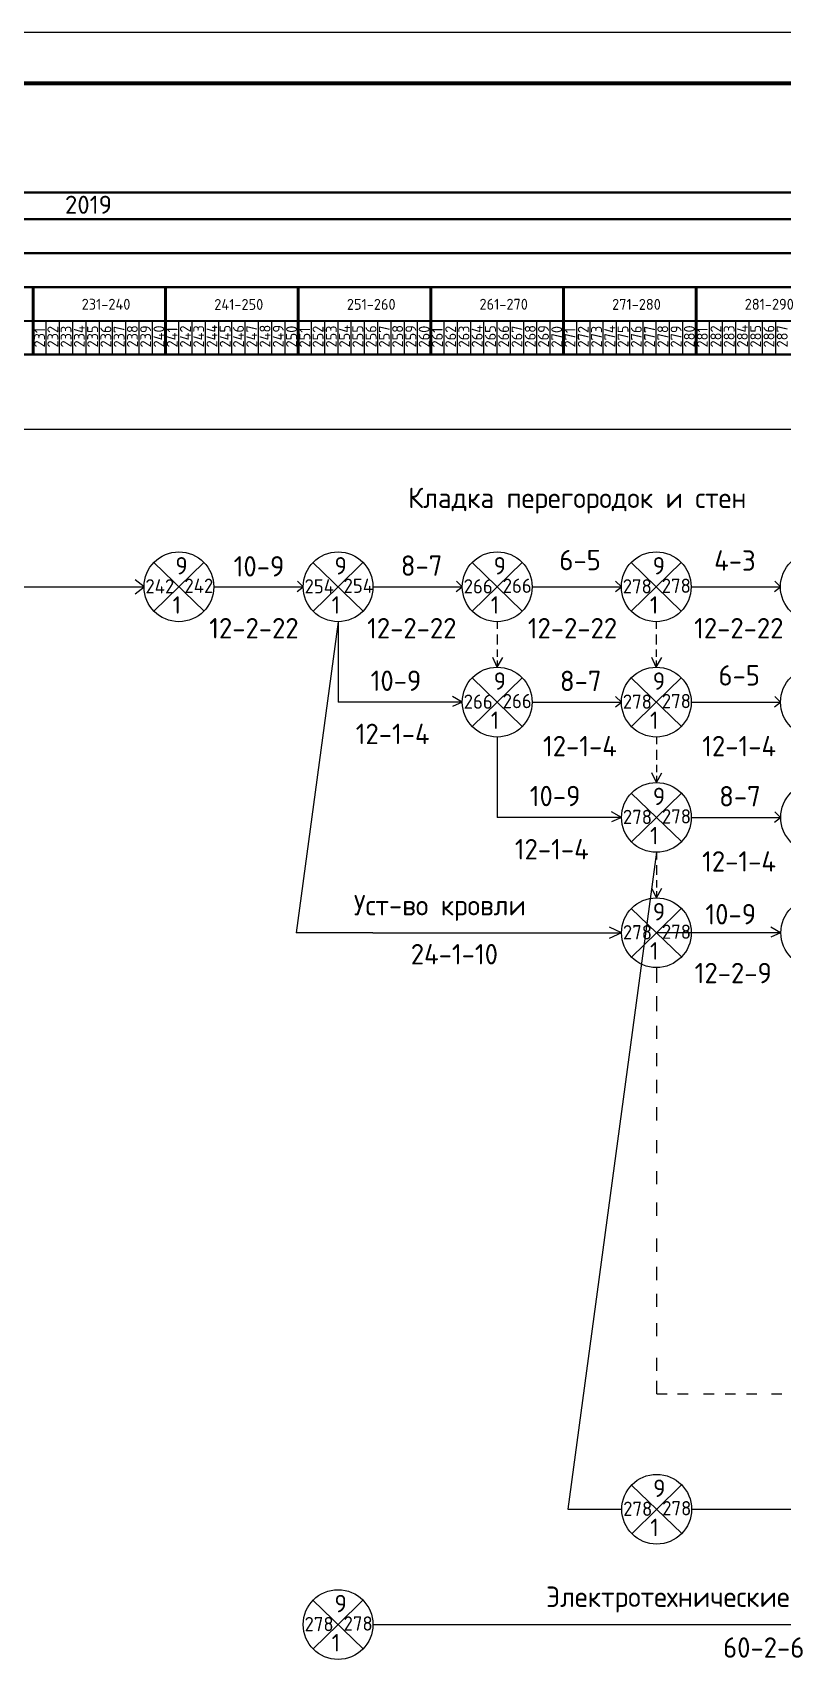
# Model space of a CAD drawing. Header units: millimetres. Extents: x -782 to 10910, y 3841 to 13237.
# Drawn here: x 10157.9 to 10231.4, y 7775.9 to 7935.4 of the extents above; entities that cross this region are included whole.
import ezdxf

# ---------------------------------------------------------------- set-up
doc = ezdxf.new("R2010")
doc.units = ezdxf.units.MM
doc.layers.add('1STAIR2D', color=30, linetype='Continuous')
doc.layers.add('A0-08', color=101, linetype='Continuous')
doc.styles.add('GOST-2.304_Type-B', font='GOST_Common.ttf')
doc.styles.get("Standard").update_dxf_attribs({"font": 'isocpeur.ttf'})

msp = doc.modelspace()

# ---------------------------------------------------------------- linework, layer by layer
at = {"lineweight": 50}
for p, q in [((10157.969228, 7903.779987), (10157.969228, 7910.412966)), ((10170.969228, 7903.787679), (10170.969228, 7910.420659)), ((10183.969228, 7903.787679), (10183.969228, 7910.420659)), ((10196.969228, 7903.810757), (10196.969228, 7910.443737)), ((10209.969228, 7903.779987), (10209.969228, 7910.412966)), ((10222.969228, 7903.787679), (10222.969228, 7910.420659))]:
    msp.add_line(p, q, dxfattribs=at)
at = {"lineweight": 25}
for p, q in [((10157.969228, 7903.803065), (10157.969228, 7907.127247)), ((10157.969228, 7903.803065), (10157.969228, 7907.127247)), ((10159.269228, 7903.803065), (10159.269228, 7907.142632)), ((10160.569228, 7903.803065), (10160.569228, 7907.127247)), ((10160.569228, 7903.803065), (10160.569228, 7907.127247)), ((10161.869228, 7903.803065), (10161.869228, 7907.127247)), ((10161.869228, 7903.803065), (10161.869228, 7907.127247)), ((10163.169228, 7903.803065), (10163.169228, 7907.142632)), ((10164.469228, 7903.787679), (10164.469228, 7907.111862)), ((10164.469228, 7903.787679), (10164.469228, 7907.111862)), ((10165.769228, 7903.787679), (10165.769228, 7907.111862)), ((10165.769228, 7903.787679), (10165.769228, 7907.111862)), ((10167.069228, 7903.787679), (10167.069228, 7907.127247)), ((10168.369228, 7903.772294), (10168.369228, 7907.096476)), ((10168.369228, 7903.772294), (10168.369228, 7907.096476)), ((10169.669228, 7903.772294), (10169.669228, 7907.096476)), ((10169.669228, 7903.772294), (10169.669228, 7907.096476)), ((10170.969228, 7903.772294), (10170.969228, 7907.111862)), ((10172.269228, 7903.787679), (10172.269228, 7907.111862)), ((10172.269228, 7903.787679), (10172.269228, 7907.111862)), ((10173.569228, 7903.787679), (10173.569228, 7907.111862)), ((10173.569228, 7903.787679), (10173.569228, 7907.111862)), ((10174.869228, 7903.787679), (10174.869228, 7907.127247)), ((10176.169228, 7903.787679), (10176.169228, 7907.111862)), ((10176.169228, 7903.787679), (10176.169228, 7907.111862)), ((10177.469228, 7903.787679), (10177.469228, 7907.111862)), ((10177.469228, 7903.787679), (10177.469228, 7907.111862)), ((10178.769228, 7903.787679), (10178.769228, 7907.127247)), ((10180.069228, 7903.787679), (10180.069228, 7907.111862)), ((10180.069228, 7903.787679), (10180.069228, 7907.111862)), ((10181.369228, 7903.787679), (10181.369228, 7907.111862)), ((10181.369228, 7903.787679), (10181.369228, 7907.111862)), ((10182.669228, 7903.787679), (10182.669228, 7907.127247)), ((10183.969228, 7903.787679), (10183.969228, 7907.111862)), ((10183.969228, 7903.787679), (10183.969228, 7907.111862)), ((10185.269228, 7903.787679), (10185.269228, 7907.111862)), ((10185.269228, 7903.787679), (10185.269228, 7907.111862)), ((10186.569228, 7903.787679), (10186.569228, 7907.127247)), ((10187.869228, 7903.772294), (10187.869228, 7907.096476)), ((10187.869228, 7903.772294), (10187.869228, 7907.096476)), ((10189.169228, 7903.772294), (10189.169228, 7907.096476)), ((10189.169228, 7903.772294), (10189.169228, 7907.096476)), ((10190.469228, 7903.772294), (10190.469228, 7907.111862)), ((10191.769228, 7903.756909), (10191.769228, 7907.081091)), ((10191.769228, 7903.756909), (10191.769228, 7907.081091)), ((10193.069228, 7903.756909), (10193.069228, 7907.081091)), ((10193.069228, 7903.756909), (10193.069228, 7907.081091)), ((10194.369228, 7903.756909), (10194.369228, 7907.096476)), ((10195.669228, 7903.772294), (10195.669228, 7907.096476)), ((10195.669228, 7903.772294), (10195.669228, 7907.096476)), ((10196.969228, 7903.772294), (10196.969228, 7907.096476)), ((10196.969228, 7903.772294), (10196.969228, 7907.096476)), ((10198.269228, 7903.772294), (10198.269228, 7907.111862)), ((10199.569228, 7903.772294), (10199.569228, 7907.096476)), ((10199.569228, 7903.772294), (10199.569228, 7907.096476)), ((10200.869228, 7903.772294), (10200.869228, 7907.096476)), ((10200.869228, 7903.772294), (10200.869228, 7907.096476)), ((10202.169228, 7903.772294), (10202.169228, 7907.111862)), ((10203.469228, 7903.772294), (10203.469228, 7907.096476)), ((10203.469228, 7903.772294), (10203.469228, 7907.096476)), ((10204.769228, 7903.772294), (10204.769228, 7907.096476)), ((10204.769228, 7903.772294), (10204.769228, 7907.096476)), ((10206.069228, 7903.772294), (10206.069228, 7907.111862)), ((10207.369228, 7903.772294), (10207.369228, 7907.096476)), ((10207.369228, 7903.772294), (10207.369228, 7907.096476)), ((10208.669228, 7903.772294), (10208.669228, 7907.096476)), ((10208.669228, 7903.772294), (10208.669228, 7907.096476)), ((10209.969228, 7903.772294), (10209.969228, 7907.111862)), ((10211.269228, 7903.803065), (10211.269228, 7907.127247)), ((10211.269228, 7903.803065), (10211.269228, 7907.127247)), ((10212.569228, 7903.803065), (10212.569228, 7907.127247)), ((10212.569228, 7903.803065), (10212.569228, 7907.127247)), ((10213.869228, 7903.803065), (10213.869228, 7907.142632)), ((10215.169228, 7903.787679), (10215.169228, 7907.111862)), ((10215.169228, 7903.787679), (10215.169228, 7907.111862)), ((10216.469228, 7903.787679), (10216.469228, 7907.111862)), ((10216.469228, 7903.787679), (10216.469228, 7907.111862)), ((10217.769228, 7903.787679), (10217.769228, 7907.127247)), ((10219.069228, 7903.803065), (10219.069228, 7907.127247)), ((10219.069228, 7903.803065), (10219.069228, 7907.127247)), ((10220.369228, 7903.803065), (10220.369228, 7907.127247)), ((10220.369228, 7903.803065), (10220.369228, 7907.127247)), ((10221.669228, 7903.803065), (10221.669228, 7907.142632)), ((10222.969228, 7903.803065), (10222.969228, 7907.127247)), ((10222.969228, 7903.803065), (10222.969228, 7907.127247)), ((10224.269228, 7903.803065), (10224.269228, 7907.127247)), ((10224.269228, 7903.803065), (10224.269228, 7907.127247)), ((10225.569228, 7903.803065), (10225.569228, 7907.142632)), ((10226.869228, 7903.803065), (10226.869228, 7907.127247)), ((10226.869228, 7903.803065), (10226.869228, 7907.127247)), ((10228.169228, 7903.803065), (10228.169228, 7907.127247)), ((10228.169228, 7903.803065), (10228.169228, 7907.127247)), ((10229.469228, 7903.803065), (10229.469228, 7907.142632)), ((10230.769228, 7903.803065), (10230.769228, 7907.127247)), ((10230.769228, 7903.803065), (10230.769228, 7907.127247)), ((9899.269228, 7896.505323), (10340.559181, 7896.505323)), ((10168.849283, 7881.06624), (10167.963693, 7881.745416)), ((9987.189173, 7881.06624), (10168.849283, 7881.06624)), ((10167.963693, 7880.36596), (10168.849283, 7881.06624)), ((10175.689173, 7881.06624), (10184.449283, 7881.06624)), ((10183.854207, 7880.594382), (10184.449283, 7881.06624)), ((10184.449283, 7881.06624), (10183.881022, 7881.625105)), ((10191.289173, 7881.06624), (10200.049283, 7881.06624)), ((10199.454207, 7880.594382), (10200.049283, 7881.06624)), ((10200.049283, 7881.06624), (10199.481022, 7881.625105)), ((10206.889173, 7881.06624), (10215.649283, 7881.06624)), ((10215.054207, 7880.594382), (10215.649283, 7881.06624)), ((10215.649283, 7881.06624), (10215.081022, 7881.625105)), ((10222.480719, 7881.06624), (10231.240829, 7881.06624)), ((10230.645753, 7880.594382), (10231.240829, 7881.06624)), ((10231.240829, 7881.06624), (10230.672568, 7881.625105)), ((10187.869228, 7877.646295), (10183.756241, 7847.163286)), ((10187.869228, 7877.646295), (10187.869228, 7869.765255)), ((10203.469228, 7877.646295), (10203.469228, 7876.934043)), ((10219.069228, 7877.646295), (10219.069228, 7876.934043)), ((10203.469228, 7876.397611), (10203.469228, 7875.424545)), ((10219.069228, 7876.397611), (10219.069228, 7875.424545)), ((10203.469228, 7873.1852), (10203.027425, 7874.14631)), ((10203.469228, 7874.922417), (10203.469228, 7874.197013)), ((10203.469228, 7873.1852), (10204.014077, 7874.14631)), ((10203.469228, 7873.827715), (10203.469228, 7873.1852)), ((10219.069228, 7873.1852), (10218.627425, 7874.14631)), ((10219.069228, 7874.922417), (10219.069228, 7874.197013)), ((10219.069228, 7873.1852), (10219.614077, 7874.14631)), ((10219.069228, 7873.827715), (10219.069228, 7873.1852)), ((10200.049283, 7869.765255), (10187.869228, 7869.765255)), ((10200.049283, 7869.765255), (10199.088173, 7870.310104)), ((10200.049283, 7869.765255), (10199.088173, 7869.323452)), ((10206.889173, 7869.765255), (10215.649283, 7869.765255)), ((10215.054207, 7869.293397), (10215.649283, 7869.765255)), ((10215.649283, 7869.765255), (10215.081022, 7870.324121)), ((10222.489173, 7869.765255), (10231.249283, 7869.765255)), ((10230.654207, 7869.293397), (10231.249283, 7869.765255)), ((10231.249283, 7869.765255), (10230.681022, 7870.324121)), ((10203.469228, 7866.34531), (10203.469228, 7858.464271)), ((10219.077681, 7866.34531), (10219.077681, 7865.633058)), ((10219.077681, 7865.096626), (10219.077681, 7864.12356)), ((10219.077681, 7861.884216), (10218.635878, 7862.845325)), ((10219.077681, 7863.621433), (10219.077681, 7862.896028)), ((10219.077681, 7861.884216), (10219.62253, 7862.845325)), ((10219.077681, 7862.526731), (10219.077681, 7861.884216)), ((10215.649283, 7858.464271), (10203.469228, 7858.464271)), ((10215.649283, 7858.464271), (10214.688173, 7859.009119)), ((10215.649283, 7858.464271), (10214.688173, 7858.022468)), ((10222.497627, 7858.464271), (10231.257736, 7858.464271)), ((10230.66266, 7857.992412), (10231.257736, 7858.464271)), ((10231.257736, 7858.464271), (10230.689476, 7859.023136)), ((10219.077681, 7855.044326), (10210.396284, 7790.658362)), ((10219.077681, 7855.044326), (10219.077681, 7854.332073)), ((10219.077681, 7853.795641), (10219.077681, 7852.822575)), ((10219.077681, 7850.583231), (10218.635878, 7851.54434)), ((10219.077681, 7852.320448), (10219.077681, 7851.595044)), ((10219.077681, 7850.583231), (10219.62253, 7851.54434)), ((10219.077681, 7851.225746), (10219.077681, 7850.583231)), ((10191.289173, 7847.163286), (10183.756241, 7847.163286)), ((10191.289173, 7847.163286), (10215.657736, 7847.163286)), ((10215.657736, 7847.163286), (10214.458887, 7846.582085)), ((10215.657736, 7847.163286), (10214.494035, 7847.722834)), ((10231.257736, 7847.163286), (10219.077681, 7847.163286)), ((10231.257736, 7847.163286), (10230.296627, 7847.708135)), ((10231.257736, 7847.163286), (10230.296627, 7846.721483)), ((10219.077681, 7843.743341), (10219.077681, 7842.250356)), ((10219.077681, 7840.954171), (10219.077681, 7839.47281)), ((10219.077681, 7838.053168), (10219.077681, 7836.756961)), ((10219.077681, 7835.368199), (10219.077681, 7834.071992)), ((10219.077681, 7832.744948), (10219.077681, 7831.448741)), ((10219.077681, 7830.051968), (10219.077681, 7828.755761)), ((10219.077681, 7826.842354), (10219.077681, 7825.546147)), ((10219.077681, 7823.807906), (10219.077681, 7822.511699)), ((10219.077681, 7820.721728), (10219.077681, 7819.425521)), ((10219.077681, 7817.193252), (10219.077681, 7815.897045)), ((10219.077681, 7814.402603), (10219.077681, 7813.106396)), ((10219.077681, 7811.779353), (10219.077681, 7810.483146)), ((10219.077681, 7808.909208), (10219.077681, 7807.613001)), ((10219.077681, 7805.514418), (10219.077681, 7804.218211)), ((10219.077681, 7803.261496), (10219.077681, 7801.959347)), ((10219.106035, 7801.959347), (10220.121909, 7801.959347)), ((10221.158983, 7801.959347), (10222.174858, 7801.959347)), ((10223.708939, 7801.959347), (10224.724813, 7801.959347)), ((10225.827082, 7801.959347), (10226.842957, 7801.959347)), ((10227.904068, 7801.959347), (10228.919942, 7801.959347)), ((10230.371787, 7801.959347), (10231.387662, 7801.959347)), ((10210.396284, 7790.658362), (10215.68609, 7790.658362)), ((10222.52598, 7790.658362), (10289.749283, 7790.658362)), ((10191.289173, 7779.357378), (10262.488559, 7779.357378))]:
    msp.add_line(p, q, dxfattribs=at)
at = {"layer": '1STAIR2D', "color": 0}
msp.add_line((10617.900427, 7935.388671), (9777.900427, 7935.388671), dxfattribs=at)
at = {"layer": '1STAIR2D', "color": 0, "lineweight": 100}
msp.add_line((10612.900427, 7930.388671), (9797.900427, 7930.388671), dxfattribs=at)
at = {"layer": 'A0-08', "color": 0, "lineweight": 40}
for p, q in [((9883.535668, 7919.723221), (10599.969228, 7919.723221)), ((9912.454622, 7919.723221), (10599.969228, 7919.723221)), ((10599.969228, 7919.723221), (10150.795112, 7919.723221)), ((9850.305071, 7917.10214), (10599.969228, 7917.10214)), ((9850.305071, 7917.10214), (10599.969228, 7917.10214)), ((9850.305071, 7913.761399), (10599.969228, 7913.775611)), ((9850.305071, 7910.420659), (10599.969228, 7910.420659)), ((9953.251794, 7907.111862), (10599.969228, 7907.127247)), ((9850.305071, 7903.81845), (10599.969228, 7903.81845))]:
    msp.add_line(p, q, dxfattribs=at)
at = {"layer": 'A0-08', "color": 0, "lineweight": 25}
for p, q in [((10207.365659, 7903.81845), (10219.335467, 7903.81845)), ((10207.365659, 7903.803065), (10219.335467, 7903.803065)), ((10169.809421, 7883.44224), (10174.729035, 7878.69024)), ((10172.269228, 7881.06624), (10174.712806, 7883.458927)), ((10185.409421, 7883.44224), (10190.329035, 7878.69024)), ((10187.869228, 7881.06624), (10190.312806, 7883.458927)), ((10201.009421, 7883.44224), (10205.929035, 7878.69024)), ((10203.469228, 7881.06624), (10205.912806, 7883.458927)), ((10216.600967, 7883.44224), (10221.520581, 7878.69024)), ((10219.060774, 7881.06624), (10221.504352, 7883.458927)), ((10169.825649, 7878.673553), (10172.269228, 7881.06624)), ((10185.425649, 7878.673553), (10187.869228, 7881.06624)), ((10201.025649, 7878.673553), (10203.469228, 7881.06624)), ((10216.617196, 7878.673553), (10219.060774, 7881.06624)), ((10201.009421, 7872.141255), (10205.929035, 7867.389256)), ((10203.469228, 7869.765255), (10205.912806, 7872.157942)), ((10216.609421, 7872.141255), (10221.529035, 7867.389256)), ((10219.069228, 7869.765255), (10221.512806, 7872.157942)), ((10201.025649, 7867.372569), (10203.469228, 7869.765255)), ((10216.625649, 7867.372569), (10219.069228, 7869.765255)), ((10216.617875, 7860.84027), (10221.537488, 7856.088271)), ((10219.077681, 7858.464271), (10221.52126, 7860.856957)), ((10216.634103, 7856.071584), (10219.077681, 7858.464271)), ((10216.617875, 7849.539286), (10221.537488, 7844.787286)), ((10219.077681, 7847.163286), (10221.52126, 7849.555973)), ((10216.634103, 7844.770599), (10219.077681, 7847.163286)), ((10216.646228, 7793.034362), (10221.565842, 7788.282363)), ((10219.106035, 7790.658362), (10221.549613, 7793.051049)), ((10216.662456, 7788.265676), (10219.106035, 7790.658362)), ((10185.409421, 7781.733377), (10190.329035, 7776.981378)), ((10187.869228, 7779.357378), (10190.312806, 7781.750064)), ((10185.425649, 7776.964691), (10187.869228, 7779.357378))]:
    msp.add_line(p, q, dxfattribs=at)
for centre in [(10172.269228, 7881.06624), (10187.869228, 7881.06624), (10203.469228, 7881.06624), (10219.060774, 7881.06624), (10234.660774, 7881.06624), (10203.469228, 7869.765255), (10219.069228, 7869.765255), (10234.669228, 7869.765255), (10219.077681, 7858.464271), (10234.686135, 7858.464271), (10219.077681, 7847.163286), (10234.694589, 7847.163286), (10219.106035, 7790.658362), (10187.869228, 7779.357378)]:
    msp.add_circle(centre, 3.419945, dxfattribs=at)

# ---------------------------------------------------------------- texts
msp.add_text('2019', height=1.7683557).set_placement((10161.097403, 7917.626492))
at = {"layer": 'A0-08', "color": 0, "lineweight": 25, "style": 'GOST-2.304_Type-B'}
for s, p in [('231-240', (10162.733898, 7908.226354)), ('241-250', (10175.733898, 7908.203276)), ('251-260', (10188.733898, 7908.210968)), ('261-270', (10201.733898, 7908.226354)), ('271-280', (10214.733898, 7908.210968)), ('281-290', (10227.733898, 7908.226354))]:
    msp.add_text(s, height=1.0687328, dxfattribs=at).set_placement(p)
for s, p in [('231', (10159.142471, 7904.523132)), ('232', (10160.442471, 7904.523132)), ('233', (10161.742471, 7904.523132)), ('234', (10163.042471, 7904.523132)), ('235', (10164.342471, 7904.523132)), ('236', (10165.642471, 7904.523132)), ('237', (10166.942471, 7904.523132)), ('238', (10168.242471, 7904.523132)), ('239', (10169.542471, 7904.523132)), ('240', (10170.842471, 7904.523132)), ('241', (10172.142471, 7904.523132)), ('242', (10173.442471, 7904.523132)), ('243', (10174.742471, 7904.523132)), ('244', (10176.042471, 7904.523132)), ('245', (10177.342471, 7904.523132)), ('246', (10178.642471, 7904.523132)), ('247', (10179.942471, 7904.523132)), ('248', (10181.242471, 7904.523132)), ('249', (10182.542471, 7904.523132)), ('250', (10183.842471, 7904.523132)), ('251', (10185.142471, 7904.523132)), ('252', (10186.442471, 7904.523132)), ('253', (10187.742471, 7904.523132)), ('254', (10189.042471, 7904.523132)), ('255', (10190.342471, 7904.523132)), ('256', (10191.642471, 7904.523132)), ('257', (10192.942471, 7904.523132)), ('258', (10194.242471, 7904.523132)), ('259', (10195.542471, 7904.523132)), ('260', (10196.842471, 7904.523132)), ('261', (10198.142471, 7904.523132)), ('262', (10199.442471, 7904.523132)), ('263', (10200.742471, 7904.523132)), ('264', (10202.042471, 7904.523132)), ('265', (10203.342471, 7904.523132)), ('266', (10204.642471, 7904.523132)), ('267', (10205.942471, 7904.523132)), ('268', (10207.242471, 7904.523132)), ('269', (10208.542471, 7904.523132)), ('270', (10209.842471, 7904.523132)), ('271', (10211.142471, 7904.523132)), ('272', (10212.442471, 7904.523132)), ('273', (10213.742471, 7904.523132)), ('274', (10215.042471, 7904.523132)), ('275', (10216.342471, 7904.523132)), ('276', (10217.642471, 7904.523132)), ('277', (10218.942471, 7904.523132)), ('278', (10220.242471, 7904.523132)), ('279', (10221.542471, 7904.523132)), ('280', (10222.842471, 7904.523132)), ('281', (10224.114633, 7904.518655)), ('282', (10225.442471, 7904.523132)), ('283', (10226.742471, 7904.523132)), ('284', (10228.042471, 7904.523132)), ('285', (10229.342471, 7904.523132)), ('286', (10230.642471, 7904.523132)), ('287', (10231.942471, 7904.523132))]:
    msp.add_text(s, height=1.0687328, rotation=90, dxfattribs=at).set_placement(p)
at = {"layer": 'A0-08', "color": 0, "lineweight": 25, "attachment_point": 1, "style": 'GOST-2.304_Type-B'}
for s, width, insert, char_height in [('Кладка перегородок и стен', 43.01416096, (10194.742815, 7890.788439), 2), ('9', 2.49875162, (10171.925466, 7883.980032), 1.709973), ('10-9', 2.49875162, (10177.636319, 7884.072596), 2), ('9', 2.49875162, (10187.525466, 7883.980032), 1.709973), ('8-7', 2.49875162, (10194.019817, 7884.141645), 2), ('9', 2.49875162, (10203.125466, 7883.980032), 1.709973), ('6-5', 2.49875162, (10209.561038, 7884.689226), 2), ('9', 2.49875162, (10218.717012, 7883.980032), 1.709973), ('4-3', 2.49875162, (10224.738329, 7884.641687), 2), ('242', 2.49875162, (10168.983529, 7881.812168), 1.4), ('242', 2.49875162, (10172.80882, 7881.867938), 1.4), ('254', 2.49875162, (10184.583529, 7881.812168), 1.4), ('254', 2.49875162, (10188.40882, 7881.867938), 1.4), ('266', 2.49875162, (10200.183529, 7881.812168), 1.4), ('266', 2.49875162, (10204.00882, 7881.867938), 1.4), ('278', 2.49875162, (10215.775075, 7881.812168), 1.4), ('278', 2.49875162, (10219.600366, 7881.867938), 1.4), ('1', 2.49875162, (10171.647062, 7880.143413), 1.709973), ('1', 2.49875162, (10187.247062, 7880.143413), 1.709973), ('1', 2.49875162, (10202.847062, 7880.143413), 1.709973), ('1', 2.49875162, (10218.438608, 7880.143413), 1.709973), ('12-2-22', 2.49875162, (10175.240992, 7878.008539), 2), ('12-2-22', 2.49875162, (10190.718492, 7878.008539), 2), ('12-2-22', 2.49875162, (10206.467344, 7878.008539), 2), ('12-2-22', 2.49875162, (10222.772694, 7878.008539), 2), ('10-9', 2.49875162, (10191.063459, 7872.862046), 2), ('9', 2.49875162, (10203.125466, 7872.679048), 1.709973), ('8-7', 2.49875162, (10209.619817, 7872.84066), 2), ('9', 2.49875162, (10218.725466, 7872.679048), 1.709973), ('6-5', 2.49875162, (10225.161038, 7873.388242), 2), ('266', 2.49875162, (10204.00882, 7870.566954), 1.4), ('278', 2.49875162, (10215.783529, 7870.511184), 1.4), ('278', 2.49875162, (10219.60882, 7870.566954), 1.4), ('266', 2.49875162, (10200.183529, 7870.511184), 1.4), ('12-1-4', 2.49875162, (10189.600898, 7867.650845), 2), ('1', 2.49875162, (10202.847062, 7868.842428), 1.709973), ('1', 2.49875162, (10218.447062, 7868.842428), 1.709973), ('12-1-4', 2.49875162, (10207.957884, 7866.454523), 2), ('12-1-4', 2.49875162, (10223.566337, 7866.454523), 2), ('10-9', 2.49875162, (10206.663459, 7861.561061), 2), ('9', 2.49875162, (10218.733919, 7861.378063), 1.709973), ('8-7', 2.49875162, (10225.228271, 7861.539675), 2), ('278', 2.49875162, (10215.791982, 7859.210199), 1.4), ('278', 2.49875162, (10219.617274, 7859.265969), 1.4), ('12-1-4', 2.49875162, (10205.200898, 7856.34986), 2), ('1', 2.49875162, (10218.455516, 7857.541443), 1.709973), ('12-1-4', 2.49875162, (10223.557884, 7855.153539), 2), ('Уст-во кровли', 43.01416096, (10189.413769, 7850.86362), 2), ('9', 2.49875162, (10218.733919, 7850.077078), 1.709973), ('10-9', 2.49875162, (10223.879975, 7849.977408), 2), ('278', 2.49875162, (10215.791982, 7847.909214), 1.4), ('278', 2.49875162, (10219.617274, 7847.964984), 1.4), ('24-1-10', 2.49875162, (10194.998094, 7846.058932), 2), ('1', 2.49875162, (10218.455516, 7846.240459), 1.709973), ('12-2-9', 2.49875162, (10222.828273, 7844.212322), 2), ('9', 2.49875162, (10218.762273, 7793.572155), 1.709973), ('278', 2.49875162, (10215.820335, 7791.404291), 1.4), ('278', 2.49875162, (10219.645627, 7791.460061), 1.4), ('1', 2.49875162, (10218.483869, 7789.735535), 1.709973), ('Электротехнические работы 1 этап', 50.89511905, (10208.265628, 7783.084425), 2), ('9', 2.49875162, (10187.525466, 7782.27117), 1.709973), ('278', 2.49875162, (10184.583529, 7780.103306), 1.4), ('278', 2.49875162, (10188.40882, 7780.159076), 1.4), ('1', 2.49875162, (10187.247062, 7778.43455), 1.709973), ('60-2-6', 2.49875162, (10225.610255, 7778.106546), 2)]:
    msp.add_mtext_dynamic_manual_height_columns(s, width=width, gutter_width=12.5, heights=[0], dxfattribs=dict(at, insert=insert, char_height=char_height))

doc.saveas('drawing.dxf')
